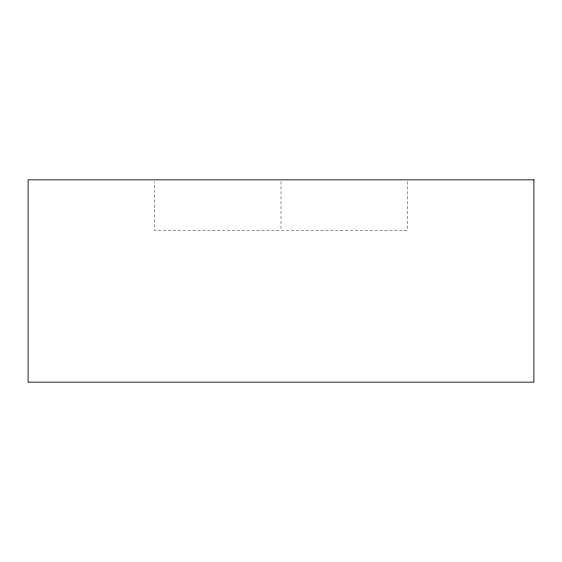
<?xml version="1.0" encoding="UTF-8"?>
<svg xmlns="http://www.w3.org/2000/svg" width="562" height="562" viewBox="0 0 562 562"><rect width="100%" height="100%" fill="white"/><g stroke="black" fill="none" stroke-linecap="round" stroke-linejoin="round"><path stroke-width="0.42" stroke-dasharray="2.81 2.11" d="M407.45 181.582L407.45 230.42L154.55 230.42L154.55 181.582M281 181.582L281 230.42"/><path stroke-width="0.84" d="M533.9 179.84L28.1 179.84L28.1 382.16L533.9 382.16L533.9 179.84"/></g></svg>
